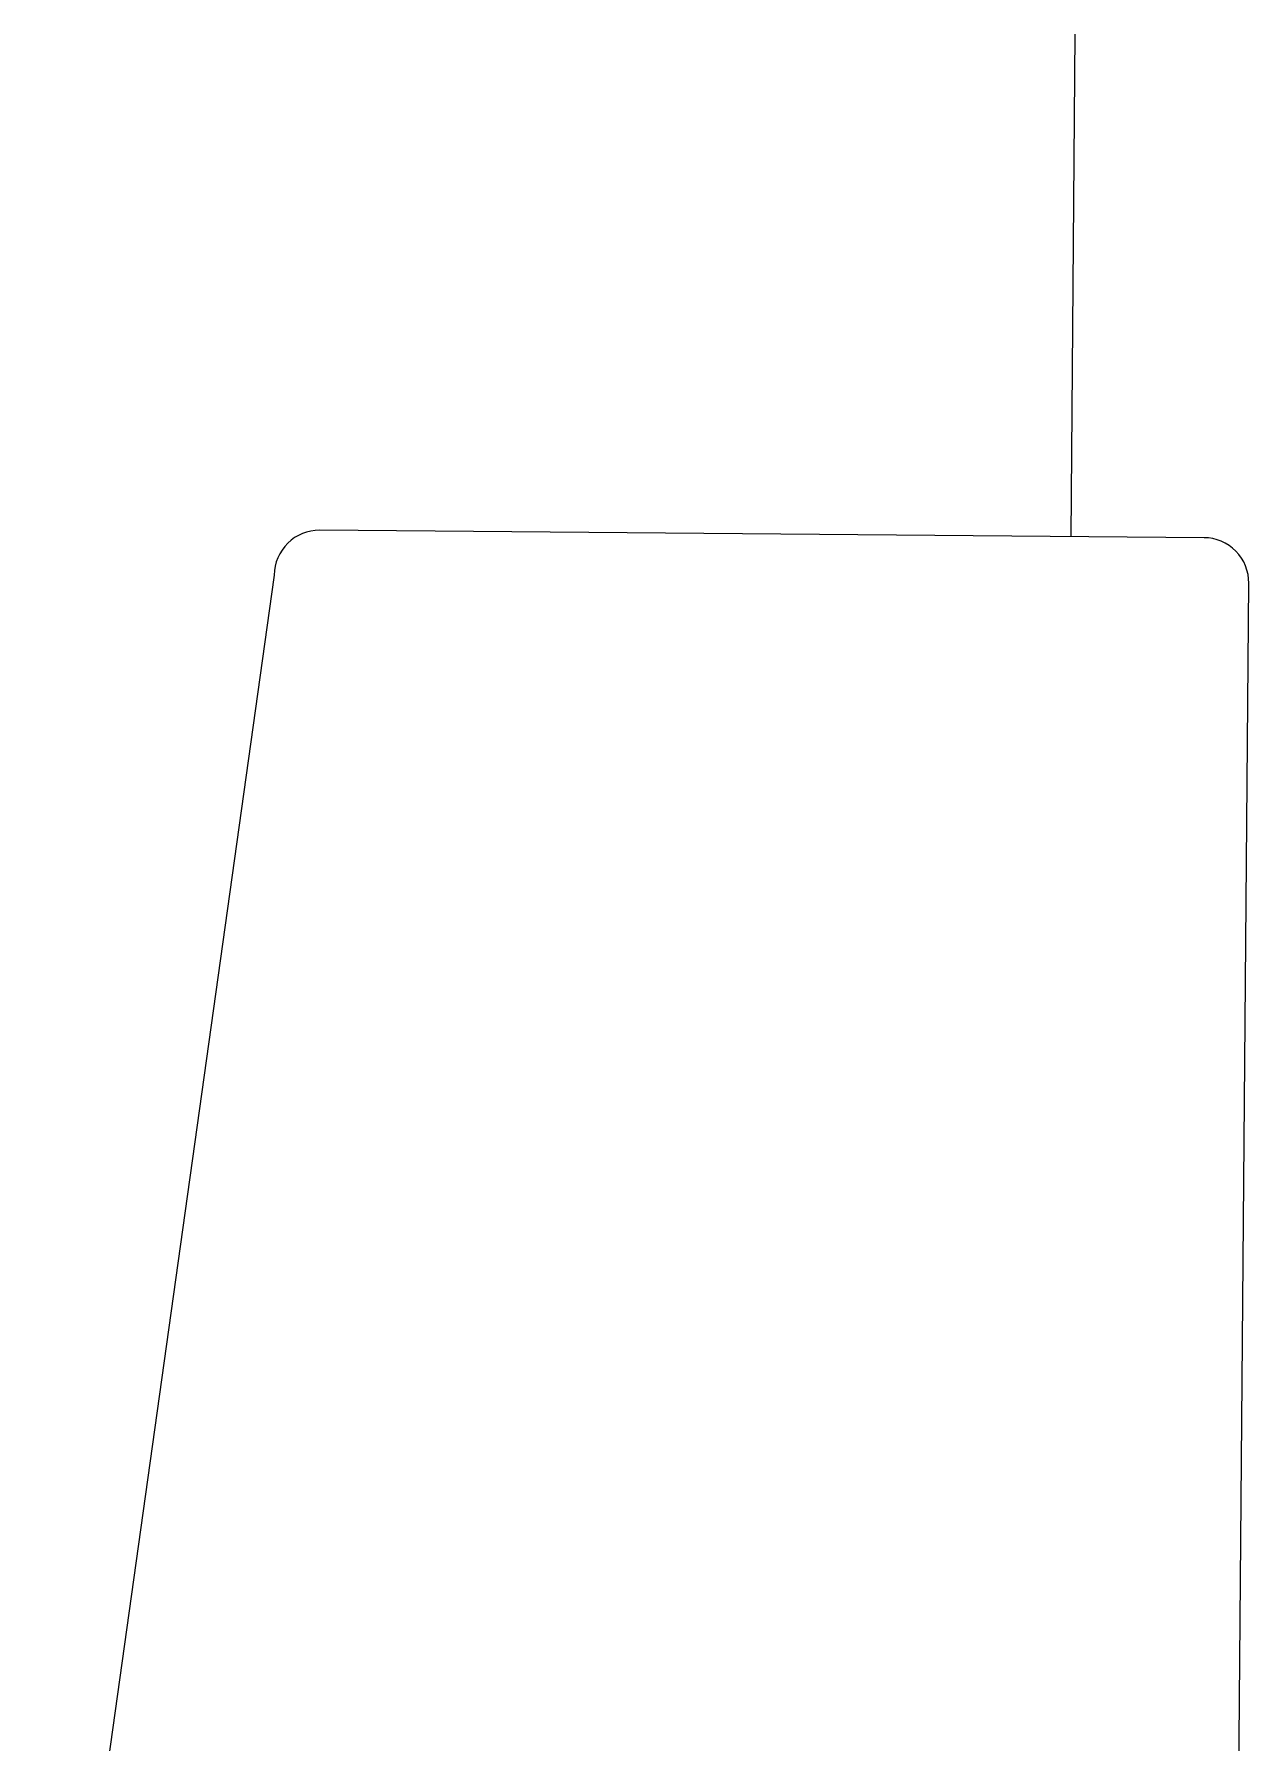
# Model space of a CAD drawing. Header units: inches. Extents: x 164.3 to 247.9, y 15.6 to 56.7.
# Drawn here: x 211.3899 to 211.572, y 30.7603 to 31.0164 of the extents above; entities that cross this region are included whole.
import ezdxf

# ---------------------------------------------------------------- set-up
doc = ezdxf.new("R2010")
doc.units = ezdxf.units.IN
doc.header["$MEASUREMENT"] = 0
doc.layers.get('0').update_dxf_attribs({"lineweight": 0})

msp = doc.modelspace()

# ---------------------------------------------------------------- linework, layer by layer
at = {"color": 7, "linetype": 'ByBlock', "lineweight": -2}
for p, q in [((211.5458987347783, 31.01642695622724), (211.5452669750519, 30.94112077615756)), ((211.484515779281, 30.94163043099314), (211.4326860646112, 30.94206524160671)), ((211.5652554511797, 30.94095308853619), (211.484515779281, 30.94163043099314)), ((211.4258620605458, 30.93535478107304), (211.3898685719434, 30.67848381251906)), ((211.5698085846088, 30.67697425708718), (211.5719659117134, 30.93412908447067))]:
    msp.add_line(p, q, dxfattribs=at)
for centre, radius, start, end in [((211.4326218618213, 30.93530556606694), 0.006759980429057365, 89.4558262052921, 179.5828631341264), ((211.5651986794138, 30.93418585623661), 0.006767470430656341, 359.519344669695, 89.51934466969506)]:
    msp.add_arc(centre, radius, start, end, dxfattribs=at)

doc.saveas('drawing.dxf')
